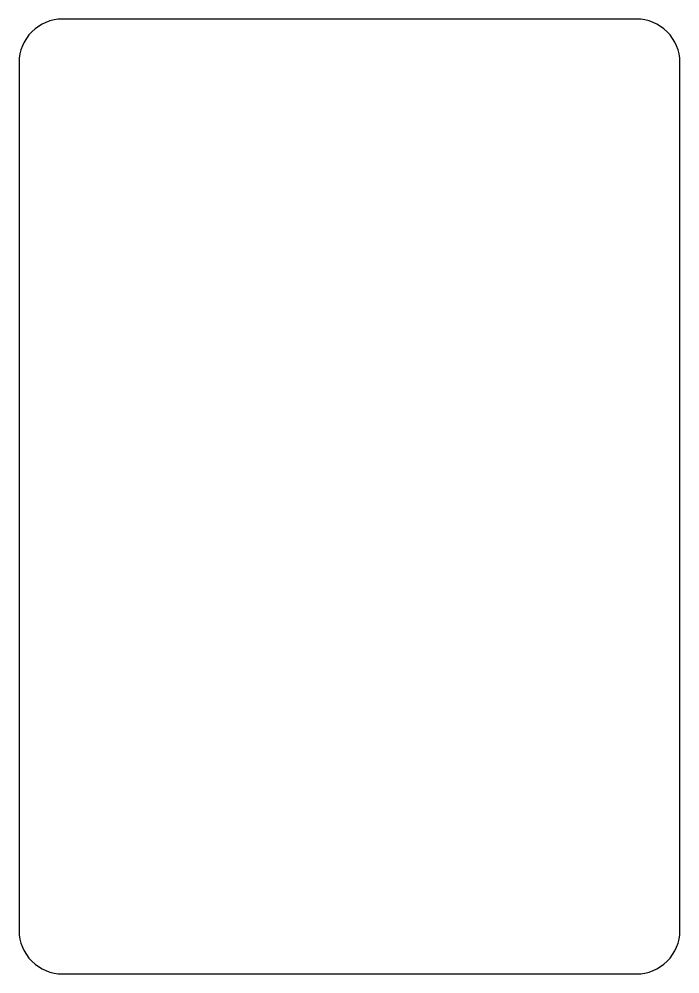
# Model space of a CAD drawing. Header units: millimetres. Extents: x -38 to 38, y -55 to 55.
import ezdxf

# ---------------------------------------------------------------- set-up
doc = ezdxf.new("R2010")
doc.units = ezdxf.units.MM
doc.layers.get('0').update_dxf_attribs({"linetype": 'CONTINUOUS'})

msp = doc.modelspace()

# ---------------------------------------------------------------- linework, layer by layer
msp.add_lwpolyline([(33.05, 55), (-33.05, 55, 0.414214), (-38.05, 50), (-38.05, -50, 0.414214), (-33.05, -55), (33.05, -55, 0.414214), (38.05, -50), (38.05, 50, 0.414214)], format="xyb", close=True)

doc.saveas('drawing.dxf')
